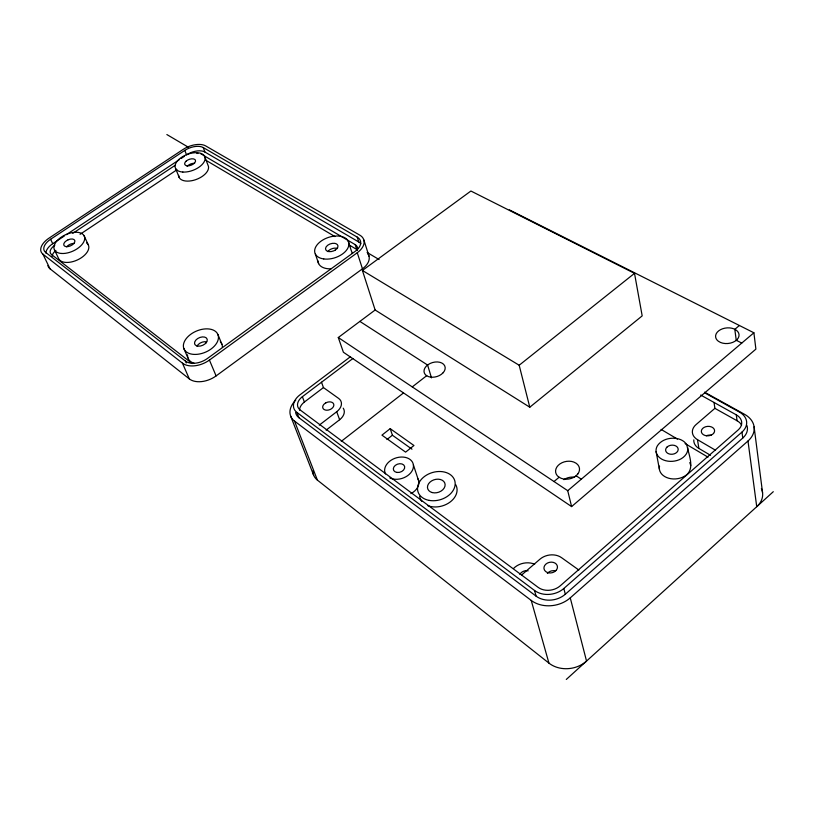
<?xml version="1.0" encoding="UTF-8"?>
<svg xmlns="http://www.w3.org/2000/svg" width="814" height="814" viewBox="0 0 814 814"><rect width="100%" height="100%" fill="white"/><g stroke="black" fill="none" stroke-linecap="round" stroke-linejoin="round"><path stroke-width="1.22" d="M687.799 447.812C688.318 452.482 685.073 456.512 681.226 458.74A15.965 11.549 -5.8 0 1 661.802 459.177A15.965 11.549 -5.8 0 1 657.498 445.604C662.036 439.041 671.021 437.006 678.479 438.888A15.965 11.549 -5.8 0 1 686.833 444.912C688.583 454.782 696.082 469.953 684.279 476.373A15.812 11.569 -5.4 0 1 666.697 477.543A15.812 11.569 -5.4 0 1 659.533 466.066M187.139 166.432L188.014 165.537A5.718 3.083 -21.1 0 1 194.587 163.319M566.29 679.446L773.3 491.687M295.747 400.152A23.006 15.598 -20.7 0 0 294.526 421.092L531.227 600.427A27.523 21.856 -10.8 0 0 570.258 597.863L747.985 441.005A26.76 18.966 -3.9 0 0 744.515 414.295L704.537 392.165M295.624 412.566A17.257 11.701 -20.7 0 0 298.942 417.735L536.111 596.163A20.635 16.392 -10.8 0 0 565.323 594.23L742.775 438.044A20.065 14.225 -3.9 0 0 746.967 425.59M350.519 356.664L299.908 394.882A17.308 11.681 -20.7 0 0 296.886 412.403L534.523 590.465A20.706 16.392 -10.9 0 0 563.827 588.491L741.971 432.092A20.136 14.214 -4 0 0 739.438 412.088L704.975 392.999M521.693 574.938L539.936 559.208A15.446 12.139 -10.8 0 1 561.507 557.641L578.846 570.024M714.02 402.442L714.896 408.343L696.021 424.623A15.059 10.714 -4.6 0 0 697.476 439.672L698.89 448.433L710.541 455.301M375.142 310.012L362.413 270.462L470.899 191.025L634.513 273.341L642.185 315.883L529.782 407.214L375.142 310.012L338.288 337.525L343.396 352.248L571.591 506.583L755.891 349.125L753.896 332.784L509.32 209.829M571.591 506.583L567.734 490.7L753.896 332.784M554.008 481.542L559.126 477.238M739.387 325.488L734.798 329.344L736.294 340.608M529.782 407.214L519.179 365.242L634.513 273.341M386.925 439.529L392.399 435.215L390.201 428.652L381.949 435.134L405.606 452.136L413.95 445.502L390.201 428.652M412.26 386.904L426.689 375.692M341.28 441.341L403.357 393.06M326.119 430.148L339.621 419.739A13.014 8.913 -20.1 0 0 343.233 408.16M319.271 425.132L336.721 411.731A13.075 8.893 -20.1 0 0 338.655 398.433L323.453 387.576L321.51 382.234M299.542 410.205A13.034 8.842 -20.7 0 1 304.395 402.024L323.453 387.576M700.681 395.024L736.283 414.835A15.212 10.745 -4 0 1 738.166 429.945L560.215 585.836A15.649 12.383 -10.9 0 1 538.115 587.342L300.132 409.941A13.075 8.822 -20.7 0 1 302.381 396.703L352.879 358.526M47.914 265.537A17.745 9.809 -24.7 0 0 50 268.783L189.316 378.897A20.075 12.77 -23.4 0 0 216.097 375.915L362.454 268.824A19.21 11.772 -18 0 0 367.531 253.368M42.908 254.131L182.448 363.156A20.248 12.698 -23.3 0 0 209.422 360.073L357.275 252.737A19.373 11.701 -18.1 0 0 359.859 235.195L205.677 145.92A17.094 9.117 -20.9 0 0 183.15 149.4L49.074 238.105A17.888 9.737 -24.6 0 0 42.908 254.131L50 268.783M72.741 233.384L175.122 165.344M80.067 234.32L176.892 169.811M186.213 362.963L185.378 361.04L45.584 252.36A14.601 7.957 -24.6 0 1 50.6 239.265L184.819 150.387A13.96 7.448 -20.9 0 1 203.225 147.548L357.214 237.098L358.771 241.982A15.781 9.575 -18.1 0 1 360.877 243.742M45.92 253.113A14.571 7.967 -24.6 0 1 52.717 243.712L64.306 236.019M66.422 234.625L179.182 159.768M181.288 158.364L184.452 156.268M337.545 248.514L336.223 248.178A6.42 3.887 -18.4 0 0 327.859 251.587M736.232 340.252L741.758 343.081M714.896 408.343L737.097 420.767A15.161 10.745 -3.9 0 1 741.605 425.162M697.476 439.672L715.547 450.244M203.225 147.548L204.945 152.045L358.771 241.982M202.696 154.914L355.158 244.597A10.948 6.644 -18.1 0 1 357.285 250.071M166.86 134.554L188.533 147.314M367.124 252.482L379.11 259.544M205.504 160.043L334.951 236.579M349.094 244.943L356.715 249.45A10.918 6.654 -18 0 1 357.519 250.02M661.09 429.405L677.462 439.082M685.103 443.599L708.017 457.153M362.413 270.462L519.179 365.242M359.88 321.408L427.604 365.048L431.491 377.869M576.088 475.763L581.308 479.181M338.288 337.525L567.734 490.7M392.399 435.215L411.976 449.175M312.81 471.021A22.243 15.812 -20.9 0 0 317.409 480.128L548.941 663.125A26.455 21.866 -9.2 0 0 586.538 661.08L570.258 597.863M50.6 239.265L52.717 243.712M54.446 249.837L58.71 258.76A16.341 9.015 -24.4 0 0 79.548 258.862A16.341 9.015 -24.4 0 0 86.63 242.959M84.127 235.806L88.227 244.77M182.448 363.156L189.316 378.897M183.781 348.361L187.902 357.906M209.422 360.073L216.097 375.915M217.989 334.707A18.427 11.477 -23 0 1 195.889 354.416A18.427 11.477 -23 0 1 188.889 335.785A18.427 11.477 -23 0 1 217.989 334.707L221.937 344.312M175.61 168.518L179.192 177.503M290.69 416.147L313.604 475.101M184.819 150.387L186.559 154.863A13.93 7.458 -20.9 0 1 204.945 152.045M294.526 421.092L317.409 480.128M296.886 412.403L298.942 417.735M204.538 156.105L207.977 165.14A15.7 8.496 -21.1 0 1 195.777 179.64A15.7 8.496 -21.1 0 1 178.653 175.346M302.381 396.703L304.395 402.024M336.721 411.731L339.621 419.739M315.313 253.968L318.63 263.634M689.794 462.556L690.76 465.466M413.39 464.865L418.844 481.45M348.148 240.964L351.302 250.681A17.623 10.714 -18.4 0 1 352.055 253.378M355.158 244.597L356.715 249.45M357.275 252.737L362.454 268.824M363.899 240.059L368.976 256.115M531.227 600.427L548.941 663.125M534.523 590.465L536.111 596.163M563.827 588.491L565.323 594.23M656.094 451.556L659.36 469.088M736.283 414.835L737.097 420.767M741.971 432.092L742.775 438.044M747.985 441.005L756.735 506.715A25.794 19.048 -2.1 0 0 761.385 488.502M754.1 426.801L762.545 492.551M513.614 568.386A16.382 12.932 -12.4 0 1 534.666 564.224M519.902 574.44A6.461 5.108 -12.4 0 1 528.164 570.828M385.51 473.962A14.774 10.674 -18.2 0 1 398.982 457.244A14.774 10.674 -18.2 0 1 412.627 469.831A14.774 10.674 -18.2 0 1 389.835 477.95M417.948 478.795A14.632 10.704 -18.2 0 1 410.867 493.64M563.919 479.649A11.966 8.913 -10.1 0 1 574.623 477.187M52.218 256.278A10.083 5.545 -24.7 0 1 55.891 250.478M220.309 341.758A18.325 11.518 -23.1 0 1 222.405 347.344M194.332 363.359A18.325 11.518 -23.1 0 1 187.525 354.853M331.023 268.813A17.623 10.714 -18.4 0 1 317.959 260.918M54.803 245.309A10.114 5.535 -24.6 0 0 51.363 254.406L191.443 362.973A11.447 7.204 -23.3 0 0 192.318 363.532M196.866 153.439A9.666 5.179 -20.9 0 1 197.985 153.408M200.865 153.907A9.666 5.179 -20.9 0 1 201.607 154.273M185.378 361.04A16.534 10.368 -23.3 0 0 207.377 358.516L355.077 251.434A15.822 9.554 -18.1 0 0 357.214 237.098M455.677 484.605A19.129 14.153 -16.7 0 1 450.081 502.065A19.129 14.153 -16.7 0 1 427.584 505.565M421.866 501.414A19.129 14.153 -16.7 0 1 419.658 496.326M547.354 573.443A6.777 5.362 -10.7 0 1 555.097 570.797M698.89 448.433A14.978 10.724 -4.4 0 1 693.803 439.855M706.287 435.765A6.614 4.731 -4.4 0 1 711.314 435.266M197.008 346.164A6.685 4.182 -23.1 0 1 206.685 341.89M66.667 246.876A5.952 3.266 -24.4 0 1 68.773 245.014L70.136 244.292A5.952 3.266 -24.4 0 1 74.349 243.467M667.032 447.059L666.178 448.107A6.298 4.558 -5.8 0 0 667.948 453.439A6.298 4.558 -5.8 0 0 675.61 453.215L676.8 452.34A6.298 4.558 -5.8 0 0 675.864 445.96A6.298 4.558 -5.8 0 0 667.032 447.059M186.253 161.03L185.378 161.925A5.729 3.073 -21 0 0 189.357 165.71A5.729 3.073 -21 0 0 195.37 160.093L194.831 159.463A5.729 3.073 -21 0 0 186.253 161.03M577.818 473.992L575.854 475.997A12.078 8.903 -10.4 0 1 561.284 478.367L558.842 477.096A12.078 8.903 -10.4 0 1 558.211 465.364A12.078 8.903 -10.4 0 1 573.717 462.026L576.159 463.268A12.078 8.903 -10.4 0 1 577.818 473.992M556.338 570.126L555.168 571.275A6.817 5.362 -10.8 0 1 546.927 572.293L545.594 571.448A6.817 5.362 -10.8 0 1 545.818 564.163A6.817 5.362 -10.8 0 1 554.934 563.034A6.817 5.362 -10.8 0 1 556.338 570.126M206.044 342.887L204.884 343.996A6.695 4.172 -23 0 1 195.045 344.709L194.587 343.712A6.695 4.172 -23 0 1 202.442 336.915A6.695 4.172 -23 0 1 206.044 342.887M443.192 372.69L441.28 374.399A10.826 7.336 -16 0 1 428.327 376.556L426.322 375.498A10.826 7.336 -16 0 1 426.058 366.432L427.961 364.743A10.826 7.336 -16 0 1 441.9 363.064A10.826 7.336 -16 0 1 443.192 372.69M713.542 433.424L712.423 434.411A6.644 4.731 -4.6 0 1 703.459 434.747A6.644 4.731 -4.6 0 1 702.706 428.408A6.644 4.731 -4.6 0 1 711.528 426.953L712.85 427.696A6.644 4.731 -4.6 0 1 713.542 433.424M736.975 339.662L734.91 341.29A11.772 7.825 -5.4 0 1 720.563 342.48L718.304 341.208A11.772 7.825 -5.4 0 1 718.64 330.881A11.772 7.825 -5.4 0 1 733.984 328.897L736.253 330.148A11.772 7.825 -5.4 0 1 736.975 339.662M325.865 402.838L324.644 403.632A5.769 3.917 -20.2 0 0 323.229 408.72L324.023 409.462A5.769 3.917 -20.2 0 0 331.512 408.74A5.769 3.917 -20.2 0 0 333.079 403.093A5.769 3.917 -20.2 0 0 325.865 402.838M68.05 239.815L66.677 240.537A5.973 3.266 -24.4 0 0 65.944 246.611A5.973 3.266 -24.4 0 0 74.786 241.9A5.973 3.266 -24.4 0 0 68.05 239.815M335.093 250.173L333.618 250.916A6.441 3.877 -18.4 0 1 325.539 248.392A6.441 3.877 -18.4 0 1 334.605 243.325L335.938 243.651A6.441 3.877 -18.4 0 1 335.093 250.173M397.151 472.456A5.83 4.212 -18.2 0 0 404.619 466.463A5.83 4.212 -18.2 0 0 395.299 465.384A5.83 4.212 -18.2 0 0 397.151 472.456M182.865 172.049A15.771 8.455 -21 0 0 205.128 158.242A15.771 8.455 -21 0 0 182.326 156.827A15.771 8.455 -21 0 0 182.865 172.049M61.874 253.49A16.412 8.974 -24.4 0 0 84.727 238.095A16.412 8.974 -24.4 0 0 61.365 237.078A16.412 8.974 -24.4 0 0 61.874 253.49M323.758 258.944A17.704 10.674 -18.4 0 0 348.901 243.651A17.704 10.674 -18.4 0 0 322.67 240.069A17.704 10.674 -18.4 0 0 323.758 258.944M432.224 492.562A9.015 6.634 -16.7 0 0 445.126 484.564A9.015 6.634 -16.7 0 0 431.532 480.952A9.015 6.634 -16.7 0 0 432.224 492.562M429.08 500.376A19.2 14.143 -16.7 0 0 455.026 481.837A19.2 14.143 -16.7 0 0 424.918 476.159A19.2 14.143 -16.7 0 0 429.08 500.376"/></g></svg>
